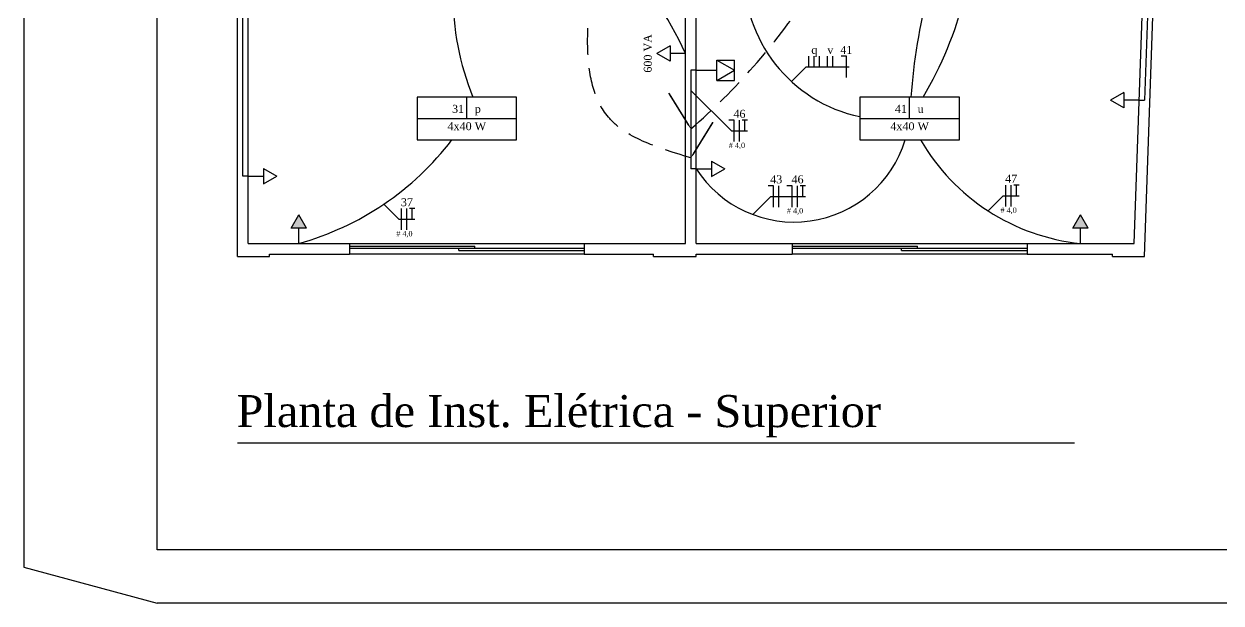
# Model space of a CAD drawing. Header units: millimetres. Extents: x 8900 to 13100, y 733 to 4033.
# Drawn here: x 8900 to 10022, y 733 to 1276 of the extents above; entities that cross this region are included whole.
import ezdxf
from ezdxf.enums import TextEntityAlignment as Align

# ---------------------------------------------------------------- set-up
doc = ezdxf.new("R2010")
doc.units = ezdxf.units.MM
doc.linetypes.add('HIDDEN', pattern=[0.375, 0.25, -0.125])
for name, color, linetype in [('001 - 0.350 Color', 1, 'Continuous'), ('002 - 0.150', 2, 'Continuous'), ('003 - 0.250', 3, 'Continuous'), ('004 - 0.350', 4, 'Continuous'), ('005 - 0.350 Color', 5, 'Continuous'), ('006 - 0.500', 6, 'Continuous'), ('010 - 0.050', 10, 'Continuous'), ('014 - 1.000', 14, 'Continuous')]:
    doc.layers.add(name, color=color, linetype=linetype)
doc.styles.add('style1', font='BOOKOS.TTF')
doc.styles.add('style2', font='BOOKOSBI.TTF')

msp = doc.modelspace()

# ---------------------------------------------------------------- hatches: boundary and pattern name
at = {"layer": '001 - 0.350 Color', "ltscale": 2.5}
for points in [[(9150.05, 1084.34), (9164.45, 1084.34), (9157.25, 1096.82)], [(9882.72, 1084.34), (9897.12, 1084.34), (9889.92, 1096.82)]]:
    msp.add_hatch(color=256, dxfattribs=at).paths.add_polyline_path(points)

# ---------------------------------------------------------------- linework, layer by layer
for p, q in [((9505.35, 1255.37), (9492.88, 1248.17)), ((9505.35, 1240.97), (9492.88, 1248.17)), ((9505.35, 1255.37), (9505.35, 1240.97)), ((9519.75, 1248.17), (9505.35, 1248.17)), ((9548.95, 1222.72), (9548.95, 1241.92)), ((9548.95, 1241.92), (9565.58, 1232.32)), ((9548.95, 1241.92), (9565.58, 1241.92)), ((9565.58, 1222.72), (9565.58, 1241.92)), ((9529.75, 1232.32), (9548.95, 1232.32)), ((9548.95, 1222.72), (9565.58, 1232.32)), ((9548.95, 1222.72), (9565.58, 1222.72)), ((9930.38, 1211.39), (9917.91, 1204.19)), ((9930.38, 1196.99), (9917.91, 1204.19)), ((9930.38, 1211.39), (9930.38, 1196.99)), ((9944.78, 1204.19), (9930.38, 1204.19)), ((9544.15, 1147.19), (9556.62, 1139.99)), ((9544.15, 1147.19), (9544.15, 1132.79)), ((9109.75, 1133.17), (9124.15, 1133.17)), ((9124.15, 1140.37), (9124.15, 1125.97)), ((9124.15, 1140.37), (9136.62, 1133.17)), ((9124.15, 1125.97), (9136.62, 1133.17)), ((9529.75, 1139.99), (9544.15, 1139.99)), ((9544.15, 1132.79), (9556.62, 1139.99)), ((9150.05, 1084.34), (9157.25, 1096.82)), ((9164.45, 1084.34), (9157.25, 1096.82)), ((9882.72, 1084.34), (9889.92, 1096.82)), ((9897.12, 1084.34), (9889.92, 1096.82)), ((9164.45, 1084.34), (9150.05, 1084.34)), ((9157.25, 1069.94), (9157.25, 1084.34)), ((9897.12, 1084.34), (9882.72, 1084.34)), ((9889.92, 1069.94), (9889.92, 1084.34))]:
    msp.add_line(p, q, dxfattribs=at)
at = {"layer": '002 - 0.150'}
for p, q in [((8899.75, 2184.45), (8899.75, 766.44)), ((8899.75, 766.44), (9024.75, 732.94)), ((13099.75, 732.94), (9024.75, 732.94))]:
    msp.add_line(p, q, dxfattribs=at)
at = {"layer": '002 - 0.150', "ltscale": 2.5}
for p, q in [((9099.75, 1057.94), (9099.75, 1909.94)), ((9109.75, 1069.94), (9109.75, 1899.58)), ((9949.68, 1057.94), (9978.34, 1878.61)), ((9940.09, 1069.94), (9967.99, 1868.97)), ((9519.75, 1069.94), (9519.75, 1658.44)), ((9529.75, 1069.94), (9529.75, 1321.94)), ((9109.75, 1069.94), (9204.75, 1069.94)), ((9204.75, 1069.94), (9204.75, 1059.94)), ((9424.75, 1069.94), (9519.75, 1069.94)), ((9424.75, 1069.94), (9424.75, 1059.94)), ((9529.75, 1069.94), (9619.75, 1069.94)), ((9619.75, 1069.94), (9619.75, 1059.94)), ((9839.75, 1069.94), (9940.09, 1069.94)), ((9839.75, 1069.94), (9839.75, 1059.94)), ((9099.75, 1057.94), (9129.75, 1057.94)), ((9129.75, 1057.94), (9129.75, 1059.94)), ((9129.75, 1059.94), (9204.75, 1059.94)), ((9424.75, 1059.94), (9489.75, 1059.94)), ((9489.75, 1057.94), (9489.75, 1059.94)), ((9489.75, 1057.94), (9529.75, 1057.94)), ((9529.75, 1059.94), (9619.75, 1059.94)), ((9529.75, 1057.94), (9529.75, 1059.94)), ((9839.75, 1059.94), (9919.75, 1059.94)), ((9919.75, 1057.94), (9919.75, 1059.94)), ((9919.75, 1057.94), (9949.68, 1057.94))]:
    msp.add_line(p, q, dxfattribs=at)
at = {"layer": '003 - 0.250', "ltscale": 2.5}
for p, q in [((9632.92, 1235.43), (9619.14, 1221.66)), ((9632.92, 1235.43), (9672.92, 1235.43)), ((9562.77, 1175.52), (9524.75, 1213.53)), ((9562.77, 1175.52), (9577.77, 1175.52)), ((9599.71, 1114.13), (9582.71, 1097.13)), ((9599.71, 1114.13), (9632.21, 1114.13)), ((9817.37, 1114.72), (9803.24, 1100.59)), ((9817.37, 1114.72), (9832.37, 1114.72)), ((9251.14, 1092.7), (9237.01, 1106.83)), ((9251.14, 1092.7), (9266.14, 1092.7))]:
    msp.add_line(p, q, dxfattribs=at)
at = {"layer": '004 - 0.350', "ltscale": 2.5}
for p, q in [((9104.75, 1133.17), (9104.75, 1446.62)), ((9956.67, 1401.63), (9949.78, 1204.19)), ((9529.75, 1232.32), (9524.75, 1232.32)), ((9524.75, 1232.32), (9524.75, 1139.99)), ((9944.78, 1204.19), (9949.78, 1204.19)), ((9109.75, 1133.17), (9104.75, 1133.17)), ((9529.75, 1139.99), (9524.75, 1139.99))]:
    msp.add_line(p, q, dxfattribs=at)
for points in [[(9524.75, 1177.44, 0, 7.5, 0), (9512.92, 1196.59, 1.5, 1.5, 0), (9504.05, 1210.94, 1.5, 1.5, 0)], [(9524.75, 1150.21, 0, 7.5, 0), (9536.57, 1169.35, 1.5, 1.5, 0), (9545.44, 1183.71, 1.5, 1.5, 0)]]:
    msp.add_lwpolyline(points, format="xyseb", dxfattribs=at)
at = {"layer": '004 - 0.350', "linetype": 'HIDDEN', "ltscale": 100}
msp.add_arc((9123.1, 1640.17), 612.73, 310.95859, 12.08428, dxfattribs=at)
at = {"layer": '004 - 0.350', "ltscale": 2.5}
for centre, radius, start, end in [((9233.43, 1117.77), 314.62, 24.48642, 65.99789), ((9562.66, 1304.44), 261.04, 158.12569, 201.87431), ((10292.94, 1165.41), 563.61, 155.21332, 175.74891), ((9084.33, 1332.3), 272.3, 285.53247, 322.6759), ((9621.38, 1199.06), 109.02, 212.81292, 343.00584), ((9910.51, 1266.1), 197.23, 210.0953, 264.00761)]:
    msp.add_arc(centre, radius, start, end, dxfattribs=at)
at = {"layer": '004 - 0.350', "ltscale": 100}
for centre, radius, start, end in [((9432.78, 1389.96), 359.59, 329.45093, 1.87059), ((9711.23, 1322.49), 136.55, 178.12936, 258.10933)]:
    msp.add_arc(centre, radius, start, end, dxfattribs=at)
at = {"layer": '004 - 0.350', "linetype": 'HIDDEN', "ltscale": 100}
msp.add_spline([(9524.75, 1150.21), (9448.68, 1186.98), (9432.91, 1323.49), (9447.37, 1466.56), (9441.14, 1623.41), (9429.33, 1707.52), (9427.25, 1768.44)], degree=3, dxfattribs=at)
at = {"layer": '005 - 0.350 Color', "ltscale": 2.5}
for p, q in [((9314.75, 1187.19), (9314.75, 1207.19)), ((9729.75, 1187.19), (9729.75, 1207.19)), ((9268.09, 1187.19), (9361.4, 1187.19)), ((9683.09, 1187.19), (9776.4, 1187.19))]:
    msp.add_line(p, q, dxfattribs=at)
for points in [[(9268.09, 1167.2), (9361.4, 1167.2), (9361.4, 1207.19), (9268.09, 1207.19)], [(9683.09, 1167.2), (9776.4, 1167.2), (9776.4, 1207.19), (9683.09, 1207.19)]]:
    msp.add_lwpolyline(points, close=True, dxfattribs=at)
at = {"layer": '006 - 0.500', "ltscale": 2.5}
for p, q in [((9635.42, 1235.43), (9635.42, 1245.43)), ((9640.42, 1235.43), (9640.42, 1245.43)), ((9645.42, 1235.43), (9645.42, 1245.43)), ((9652.92, 1235.43), (9652.92, 1245.43)), ((9657.92, 1235.43), (9657.92, 1245.43)), ((9670.42, 1245.43), (9665.42, 1245.43)), ((9670.42, 1225.43), (9670.42, 1245.43)), ((9565.27, 1185.52), (9560.27, 1185.52)), ((9565.27, 1165.52), (9565.27, 1185.52)), ((9570.27, 1165.52), (9570.27, 1185.52)), ((9577.77, 1185.52), (9572.77, 1185.52)), ((9575.27, 1175.52), (9575.27, 1185.52)), ((9602.21, 1124.13), (9597.21, 1124.13)), ((9602.21, 1104.13), (9602.21, 1124.13)), ((9607.21, 1104.13), (9607.21, 1124.13)), ((9619.71, 1124.13), (9614.71, 1124.13)), ((9619.71, 1104.13), (9619.71, 1124.13)), ((9624.71, 1104.13), (9624.71, 1124.13)), ((9632.21, 1124.13), (9627.21, 1124.13)), ((9629.71, 1114.13), (9629.71, 1124.13)), ((9819.87, 1104.72), (9819.87, 1124.72)), ((9824.87, 1104.72), (9824.87, 1124.72)), ((9832.37, 1124.72), (9827.37, 1124.72)), ((9829.87, 1114.72), (9829.87, 1124.72)), ((9253.64, 1082.7), (9253.64, 1102.7)), ((9258.64, 1082.7), (9258.64, 1102.7)), ((9266.14, 1102.7), (9261.14, 1102.7)), ((9263.64, 1092.7), (9263.64, 1102.7))]:
    msp.add_line(p, q, dxfattribs=at)
at = {"layer": '006 - 0.500'}
msp.add_line((9884.19, 882.94), (9099.75, 882.94), dxfattribs=at)
at = {"layer": '010 - 0.050', "ltscale": 2.5}
for p, q in [((9204.75, 1069.94), (9424.75, 1069.94)), ((9204.75, 1067.44), (9322.25, 1067.44)), ((9322.25, 1065.44), (9322.25, 1067.44)), ((9619.75, 1069.94), (9839.75, 1069.94)), ((9619.75, 1067.44), (9737.25, 1067.44)), ((9737.25, 1065.44), (9737.25, 1067.44)), ((9204.75, 1065.44), (9424.75, 1065.44)), ((9424.75, 1059.94), (9204.75, 1059.94)), ((9307.25, 1063.44), (9307.25, 1065.44)), ((9307.25, 1063.44), (9424.75, 1063.44)), ((9619.75, 1065.44), (9839.75, 1065.44)), ((9839.75, 1059.94), (9619.75, 1059.94)), ((9722.25, 1063.44), (9722.25, 1065.44)), ((9722.25, 1063.44), (9839.75, 1063.44))]:
    msp.add_line(p, q, dxfattribs=at)
at = {"layer": '014 - 1.000'}
msp.add_lwpolyline([(9024.75, 3982.94), (13049.75, 3982.94), (13049.75, 782.94), (9024.75, 782.94)], close=True, dxfattribs=at)

# ---------------------------------------------------------------- texts
at = {"layer": '001 - 0.350 Color', "ltscale": 2.5, "style": 'style1'}
msp.add_text('600 VA', height=7.5, rotation=90, dxfattribs=at).set_placement((9490.38, 1248.17), align=Align.BOTTOM_CENTER)
at = {"layer": '010 - 0.050', "ltscale": 2.5, "style": 'style1'}
for s, p in [('q', (9640.42, 1245.43)), ('v', (9655.42, 1245.43)), ('41', (9670.42, 1245.43)), ('46', (9570.27, 1185.52)), ('43', (9604.71, 1124.13)), ('46', (9624.71, 1124.13)), ('47', (9824.87, 1124.72)), ('37', (9258.64, 1102.7))]:
    msp.add_text(s, height=7.5, dxfattribs=at).set_placement(p, align=Align.BOTTOM_CENTER)
for s, p in [('31', (9312.25, 1190.19)), ('41', (9727.25, 1190.19))]:
    msp.add_text(s, height=7.5, dxfattribs=at).set_placement(p, align=Align.BOTTOM_RIGHT)
for s, height, p in [('p', 7.5, (9322.25, 1190.19)), ('u', 7.5, (9737.25, 1190.19)), ('# 4,0', 5, (9560.27, 1158.02)), ('# 4,0', 5, (9614.71, 1096.63)), ('# 4,0', 5, (9814.87, 1097.22)), ('# 4,0', 5, (9248.64, 1075.2))]:
    msp.add_text(s, height=height, dxfattribs=at).set_placement(p, align=Align.BOTTOM_LEFT)
for p in [(9314.75, 1183.69), (9729.75, 1183.69)]:
    msp.add_text('4x40 W', height=7.5, dxfattribs=at).set_placement(p, align=Align.TOP_CENTER)
at = {"layer": '010 - 0.050', "style": 'style2'}
msp.add_text('Planta de Inst. Elétrica - Superior', height=30, dxfattribs=at).set_placement((9098.94, 897.91))

doc.saveas('drawing.dxf')
